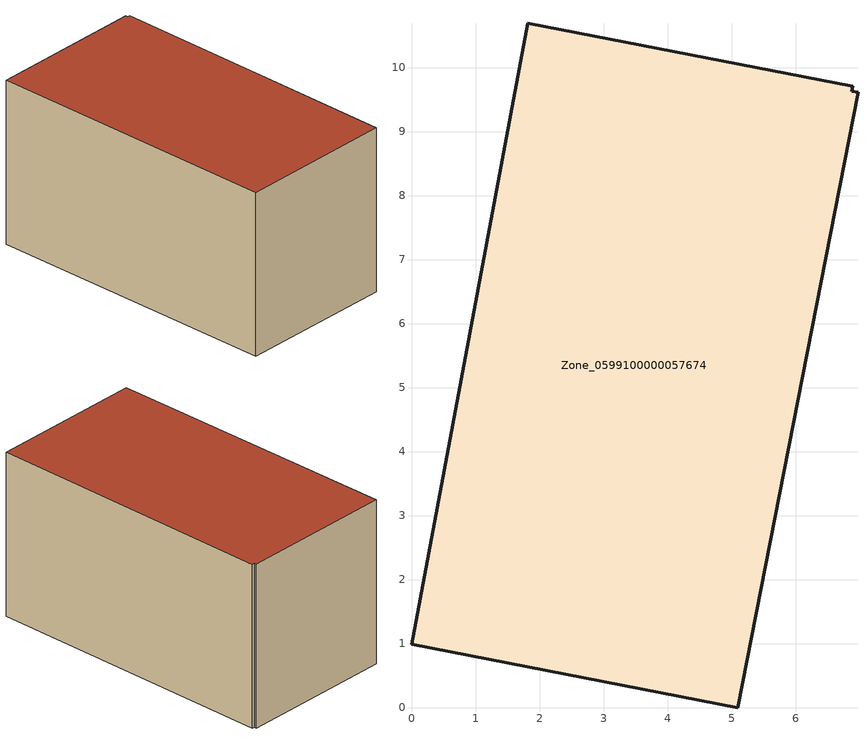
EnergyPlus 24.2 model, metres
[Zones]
Zone_0599100000057674
 floor ground (C_G): 0,0.99 1.82,10.69 6.89,9.71 6.88,9.63 6.98,9.62 5.1,0 z0
 wall outside (C_F): 1.82,10.69 0,0.99 5.1,0 6.98,9.62 6.88,9.63 6.89,9.71 1.82,10.69 z0:5.51
 roof outside (C_R): 0,0.99 5.1,0 6.98,9.62 6.88,9.63 6.89,9.71 1.82,10.69 z5.51
[BUILDING]
Pand.0599100000057674: North Axis=0; Terrain=City; Loads Convergence Tolerance Value=0.04; Temperature Convergence Tolerance Value=0.4; Solar Distribution=FullExterior; Maximum Number of Warmup Days=25; Minimum Number of Warmup Days=1
[Site:Location]
Rotterdam.The.Hague.AP_ZH_NLD Design_Conditions: Latitude=51.96; Longitude=4.45; Time Zone=1; Elevation=-4.5
[SITE:GROUNDTEMPERATURE:BUILDINGSURFACE]
18, 18, 18, 18, 18, 18, 18, 18, 18, 18, 18, 18
[MATERIAL] Thermal Absorptance=0.9; Solar Absorptance=0.7; Visible Absorptance=0.7
Name | Roughness | Thickness | Conductivity | Density | Specific Heat
G.TC.1946-1964 | MediumSmooth | 0.15 | 1 | 540 | 1210
F.TC.1946-1964 | Rough | 0.3 | 0.857143 | 1920 | 840
R.TC.1946-1964 | MediumRough | 0.2 | 0.235294 | 1500 | 1000
[CONSTRUCTION]
C_G: G.TC.1946-1964
C_F: F.TC.1946-1964
C_R: R.TC.1946-1964
[ZONE]
Zone_0599100000057674: Type=1; Multiplier=1; Ceiling Height=Autocalculate; Volume=Autocalculate; Floor Area=autocalculate; Part of Total Floor Area=Yes
[ZONEINFILTRATION:DESIGNFLOWRATE]
Infil_Zone_0599100000057674: Zone or ZoneList or Space or SpaceList=Zone_0599100000057674; Schedule=AlwaysOn; Design Flow Rate Calculation Method=Flow/Area; Flow Rate per Floor Area=0.003; Constant Term Coefficient=1; Temperature Term Coefficient=0; Velocity Term Coefficient=0; Velocity Squared Term Coefficient=0
[HVACTEMPLATE:ZONE:IDEALLOADSAIRSYSTEM]
Zone_0599100000057674: Maximum Heating Supply Air Temperature=50; Minimum Cooling Supply Air Temperature=13; Maximum Heating Supply Air Humidity Ratio=0.0156; Minimum Cooling Supply Air Humidity Ratio=0.0077; Heating Limit=NoLimit; Cooling Limit=NoLimit; Dehumidification Control Type=ConstantSensibleHeatRatio; Cooling Sensible Heat Ratio=0.7; Dehumidification Setpoint=60; Humidification Control Type=None; Humidification Setpoint=30; Outdoor Air Method=None; Outdoor Air Flow Rate per Person=0.00944; Outdoor Air Flow Rate per Zone Floor Area=0; Outdoor Air Flow Rate per Zone=0; Demand Controlled Ventilation Type=None; Outdoor Air Economizer Type=NoEconomizer; Heat Recovery Type=None; Sensible Heat Recovery Effectiveness=0.7; Latent Heat Recovery Effectiveness=0.65
[ZONECONTROL:THERMOSTAT]
ThermostatControl_Zone_0599100000057674: Zone or ZoneList=Zone_0599100000057674; Control Type Schedule=DualSetpointControlType; Control 1=Thermostat_Zone_0599100000057674; Temperature Difference Between Cutout And Setpoint=0
[THERMOSTATSETPOINT:DUALSETPOINT]
Thermostat_Zone_0599100000057674: Heating Setpoint Temperature Schedule=HeatingSetpoint_Zone_0599100000057674; Cooling Setpoint Temperature Schedule=CoolingSetpoint_Zone_0599100000057674
[SCHEDULE:COMPACT]
HeatingSetpoint_Zone_0599100000057674: Through: 12/31, For: AllDays, Until: 24:00, 21
CoolingSetpoint_Zone_0599100000057674: Through: 12/31, For: AllDays, Until: 24:00, 24
DualSetpointControlType: Through: 12/31, For: AllDays, Until: 24:00, 4
AlwaysOn: Through: 12/31, For: AllDays, Until: 24:00, 1
